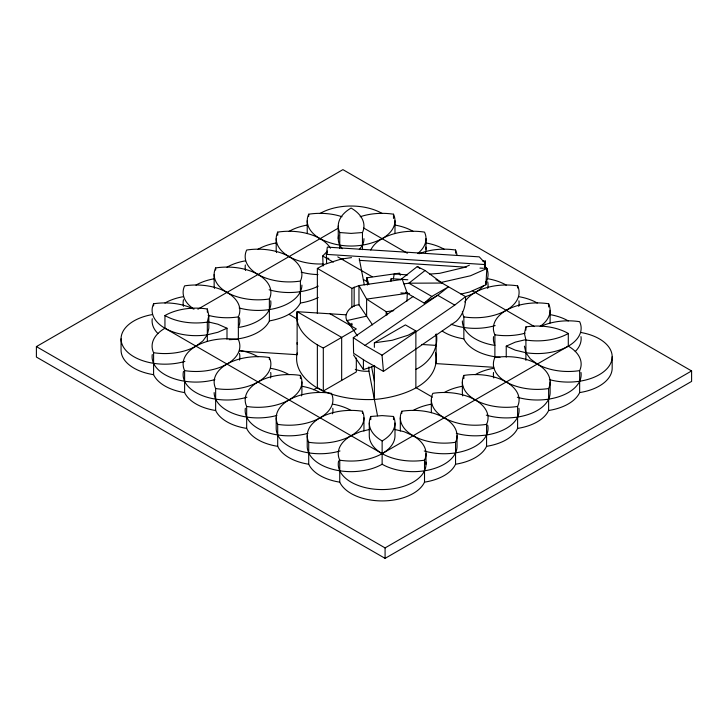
<?xml version="1.0" encoding="UTF-8"?>
<svg xmlns="http://www.w3.org/2000/svg" width="728" height="728" viewBox="0 0 728 728"><rect width="100%" height="100%" fill="white"/><g stroke="black" fill="none" stroke-linecap="round" stroke-linejoin="round"><path stroke-width="1.09" d="M485.412 268.395L485.449 261.106L482.464 260.915M297.124 344.162L297.179 342.515M297.179 353.044C293.402 370.479 308.354 384.138 322.741 390.818C339.021 397.788 356.756 400.2 374.374 399.454C399.208 397.524 441.851 385.057 435.553 352.616M436.427 334.197C438.802 349.185 429.12 363.108 415.87 369.369M406.961 301.074L407.289 293.329L402.302 279.397L358.968 285.558L351.87 288.352L317.363 268.432L317.363 313.431M460.924 294.094L469.642 292.01L485.885 284.812L486.85 268.523L484.757 266.302L484.548 262.453L479.261 256.866L327.336 247.12L326.362 254.381L326.617 263.691M326.699 257.284L326.572 258.24L328.829 258.385M484.484 268.368L484.548 262.453M484.757 266.302L485.449 261.106M390.827 280.926L391.191 278.678L407.826 279.752M393.357 279.006L394.239 273.91L407.598 274.92M326.908 254.245L327.336 252.07M207.325 341.387L207.325 322.104L208.827 315.543L207.325 308.99A43.88 25.334 0 0 0 164.947 315.543L164.947 328.237A43.88 25.334 0 0 0 153.59 352.707L153.59 374.665A43.88 25.334 0 0 0 184.612 392.574A43.88 25.334 0 0 0 215.643 410.492A43.88 25.334 0 0 0 246.665 428.401A43.88 25.334 0 0 0 277.696 446.319A43.88 25.334 0 0 0 308.718 464.227A43.88 25.334 0 0 0 339.749 482.145A43.88 25.334 0 0 0 382.136 500.919A43.88 25.334 0 0 0 424.515 482.145A43.88 25.334 0 0 0 455.546 464.227A43.88 25.334 0 0 0 486.568 446.319A43.88 25.334 0 0 0 517.599 428.401A43.88 25.334 0 0 0 548.621 410.492A43.88 25.334 0 0 0 579.652 392.574A43.88 25.334 0 0 0 612.175 368.104L612.175 356.756M579.652 392.574L579.652 370.625A43.88 25.334 0 0 0 568.295 346.155L568.295 333.46A43.88 25.334 0 0 0 525.907 326.899L524.415 333.46L525.907 340.012L525.907 360.396M300.409 281.054A43.88 25.334 0 0 0 246.665 250.032A43.88 25.334 0 0 0 300.409 281.054L300.409 303.012C294.203 314.168 281.254 318.718 269.378 320.921A43.88 25.334 0 0 1 229.074 339.667M359.332 249.595L362.462 245.227A43.88 25.334 0 0 0 363.954 238.675M323.096 266.002L322.713 256.01L327.545 250.978M405.441 292.256L424.187 303.085L431.822 296.442L448.521 286.796L437.71 295.277L365.001 345.363L353.308 337.683L413.085 296.514M400.491 279.752L417.317 266.548L425.07 270.507L442.023 283.046L408.89 283.201L403.904 283.875M425.07 270.507L408.89 283.201L431.822 296.442M465.547 296.624C465.956 305.614 462.99 315.197 456.165 321.312L383.447 371.398L382.027 355.191L454.736 305.105L465.547 296.624L435.945 279.543M36.4 346.601L342.915 169.633L691.6 370.943L691.6 381.399L385.085 558.367L36.4 357.057L36.4 346.601L385.085 547.911L691.6 370.943M197.907 309.209L338.502 228.037M350.377 325.516L351.87 324.652C339.758 319.428 348.485 304.932 358.968 304.832L358.968 285.558L366.621 299.108L386.213 311.721L387.524 314.796M345.809 314.805L297.124 311.684C293.976 328.892 309.382 341.332 323.305 348.002L356.32 328.938L330.084 313.795M424.187 303.085L437.71 295.277L454.736 305.105M374.374 347.338L374.374 342.815L405.405 324.906L415.87 330.949L415.87 387.587L432.468 397.17M313.595 389.762L317.363 387.587L323.305 391.009L356.32 371.953L356.32 358.021M568.295 346.155L382.136 453.635L164.947 328.237M317.363 268.432L324.997 264.2L341.059 259.095L351.497 257.612M415.87 330.949L408.244 335.18L392.183 340.285L374.374 342.815M226.999 339.212L226.999 328.237L217.909 332.268L207.325 334.798L202.948 340.904L195.969 346.155A43.88 25.334 0 0 1 153.59 352.707M469.378 265.192L464.328 267.431L439.648 273.337L429.711 274.092M486.85 268.523L470.443 275.785L440.613 282.564M506.242 357.13L506.242 346.155L515.324 342.124L524.852 339.849M353.48 354.891L363.409 369.56L374.793 365.938M369.715 429.42L360.196 431.695L351.105 435.717A43.88 25.334 0 0 0 339.749 460.187L339.749 482.145M366.776 281.181L366.776 277.814L399.636 273.137L400.3 275.257M407.289 293.329L366.621 299.108L366.621 316.143L347.029 320.557L357.348 335.817M393.739 310.647L386.213 311.721L386.213 315.097M362.462 249.622L362.462 232.532L351.105 233.397L339.749 232.532L339.749 248.521M370.779 419.637L370.779 416.471L382.136 415.606L393.493 416.471L393.493 419.637M326.362 254.381L484.275 264.51M341.241 259.177L343.498 259.323M359.286 260.333L466.439 267.212M479.97 268.077L483.356 268.295M400.846 292.911L409.409 293.466M421.712 344.462L436.118 345.391M239.439 350.987L297.124 354.691L297.124 311.684L341.669 337.401L341.669 380.407M493.802 367.303L436.118 363.609L436.118 334.106M208.39 321.94L217.909 324.215L226.999 328.237M394.549 429.42L404.076 431.695L413.158 435.717A43.88 25.334 0 0 1 424.515 460.187L424.515 482.145M506.242 346.155L515.324 350.177L525.907 352.707L530.293 358.822L537.264 364.064A43.88 25.334 0 0 0 579.652 370.625M363.709 228.037L407.343 253.226M472.308 290.736L534.361 326.563M337.774 256.884L372.081 276.686M322.713 256.01L333.351 262.153M363.372 279.479L367.249 281.718L367.376 285.048M365.001 345.363L382.027 355.191M289.052 314.369L297.843 319.437M383.447 371.398L365.283 360.906L353.599 353.235L353.308 337.683M417.317 266.548L419.883 268.45M342.251 248.721L339.749 245.227A43.88 25.334 0 0 1 338.629 235.362M358.968 304.832L372.509 324.843M435.553 334.398L436.427 336.454M366.776 277.814L368.805 284.248M524.415 346.155L525.907 352.707A43.88 25.334 0 0 0 579.652 321.685A43.88 25.334 0 0 0 541.077 326.281M359.241 258.513L364.3 284.803M371.626 366.948L374.374 381.235M368.941 366.93L368.941 371.216L377.523 415.797M550.122 310.328L550.122 320.93A43.88 25.334 0 0 1 549.949 323.132M550.122 381.982L550.122 392.583A43.88 25.334 0 0 1 486.313 415.151M494.885 356.747L494.885 334.798A43.88 25.334 0 0 1 548.621 303.767L548.621 306.952M548.621 388.534A43.88 25.334 0 0 1 494.885 357.512A43.88 25.334 0 0 1 548.621 388.534L548.621 410.492M525.907 326.899L525.907 330.075M464.819 301.965A43.88 25.334 0 0 1 517.599 285.858L517.599 287.979M463.854 378.606L463.854 375.421A43.88 25.334 0 0 0 517.599 406.452L517.599 428.401M486.568 424.36A43.88 25.334 0 0 0 432.832 393.338A43.88 25.334 0 0 0 486.568 424.36L486.568 446.319M485.885 281.563L485.885 284.812M462.407 311.42A43.88 25.334 0 0 0 463.854 316.88L463.854 338.839A43.88 25.334 0 0 0 499.99 357.357M462.362 381.982L462.362 392.583A43.88 25.334 0 0 0 462.735 395.886M457.038 435.717L457.038 446.319A43.88 25.334 0 0 1 429.948 469.724A43.88 25.334 0 0 1 382.136 464.236A43.88 25.334 0 0 1 334.316 469.724A43.88 25.334 0 0 1 307.225 446.319L307.225 435.717M419.028 253.744A43.88 25.334 0 0 1 455.546 250.032L455.546 253.208M401.801 413.368L401.801 411.247A43.88 25.334 0 0 0 455.546 442.278L455.546 464.227M431.331 399.89L431.331 410.492A43.88 25.334 0 0 0 431.504 412.694M426.007 238.675L426.007 249.276M426.007 453.635L426.007 464.236M400.309 417.808L400.309 430.976M394.986 220.757L394.986 231.368A43.88 25.334 0 0 1 394.822 233.57M394.986 423.023L394.986 435.717A43.88 25.334 0 0 1 339.749 460.187M360.196 216.735A43.88 25.334 0 0 1 393.493 214.205L393.493 218.446M391.191 278.678L391.191 280.926M385.085 547.911L385.085 558.367M370.779 416.471A43.88 25.334 0 0 0 382.136 440.941L382.136 464.236M374.374 365.42L374.374 399.454M369.278 423.023L369.278 435.717A43.88 25.334 0 0 0 424.515 460.187M363.954 417.808L363.954 430.976M363.409 359.414L363.409 369.56M308.718 464.227L308.718 442.278A43.88 25.334 0 0 1 362.462 411.247L362.462 413.368M354.154 287.087L354.154 306.361M351.87 288.352L351.87 307.626M351.87 323.305L351.87 325.543M338.256 225.98L338.256 238.675M323.305 348.002L323.305 391.009M317.363 344.572L317.363 387.587M342.014 216.735A43.88 25.334 0 0 0 308.718 214.205L308.718 216.325M307.225 220.757L307.225 231.368A43.88 25.334 0 0 0 307.389 233.57M301.902 381.982L301.902 392.583A43.88 25.334 0 0 1 301.529 395.886M246.665 428.401L246.665 406.452A43.88 25.334 0 0 0 300.409 375.421L300.409 378.606M330.476 248.23A43.88 25.334 0 0 0 277.696 232.114L277.696 235.299M277.696 424.36A43.88 25.334 0 0 1 331.431 393.338A43.88 25.334 0 0 1 277.696 424.36L277.696 446.319M276.203 238.675L276.203 249.276A43.88 25.334 0 0 0 276.576 252.58M276.203 417.808L276.203 428.41A43.88 25.334 0 0 0 340.012 450.978M215.643 270.061L215.643 267.94A43.88 25.334 0 0 0 269.378 298.971L269.378 320.921M215.643 410.492L215.643 388.534A43.88 25.334 0 0 0 269.378 357.512L269.378 359.632M194.012 309.118A43.88 25.334 0 0 1 184.612 285.858A43.88 25.334 0 0 1 238.356 316.88L238.356 338.839M214.15 274.501L214.15 285.103A43.88 25.334 0 0 0 214.523 288.406M208.827 315.543L208.827 328.237L207.325 334.798A43.88 25.334 0 0 1 153.59 303.767L153.59 305.887M207.325 308.99L207.325 312.166M184.612 370.625A43.88 25.334 0 0 1 238.356 339.594A43.88 25.334 0 0 1 184.612 370.625L184.612 392.574M121.066 338.839L121.066 350.195A43.88 25.334 0 0 0 153.59 374.665M362.462 411.247A43.88 25.334 0 0 1 308.718 442.278M401.801 411.247A43.88 25.334 0 0 1 455.546 442.278M425.844 462.034A43.88 25.334 0 0 1 381.172 489.562A43.88 25.334 0 0 1 338.629 460.933M246.665 406.452A43.88 25.334 0 0 1 300.409 375.421M332.532 404.122A43.88 25.334 0 0 1 351.105 410.492M463.854 375.421A43.88 25.334 0 0 1 517.599 406.452M487.687 425.106A43.88 25.334 0 0 1 469.505 449.103A43.88 25.334 0 0 1 424.251 450.978M413.158 410.492A43.88 25.334 0 0 1 431.731 404.122M518.928 408.29A43.88 25.334 0 0 1 500.218 431.313A43.88 25.334 0 0 1 456.31 433.36M444.189 392.583A43.88 25.334 0 0 1 462.762 386.204M475.211 374.665A43.88 25.334 0 0 1 493.784 368.295M580.98 372.463A43.88 25.334 0 0 1 561.798 395.677A43.88 25.334 0 0 1 517.335 397.242M493.766 377.978A43.88 25.334 0 0 1 493.557 372.463M215.643 388.534A43.88 25.334 0 0 1 269.378 357.512M307.953 433.36A43.88 25.334 0 0 1 264.046 431.313A43.88 25.334 0 0 1 245.336 408.29M301.501 386.204A43.88 25.334 0 0 1 320.074 392.583M332.769 408.29A43.88 25.334 0 0 1 332.56 413.804M276.922 415.442A43.88 25.334 0 0 1 214.15 392.583M270.479 368.295A43.88 25.334 0 0 1 289.052 374.665M246.929 397.242A43.88 25.334 0 0 1 201.674 395.359A43.88 25.334 0 0 1 183.492 371.362M239.448 350.377A43.88 25.334 0 0 1 258.021 356.756M270.707 372.463A43.88 25.334 0 0 1 270.498 377.978M153.59 303.767A43.88 25.334 0 0 1 193.157 308.836M214.869 379.616A43.88 25.334 0 0 1 170.971 377.577A43.88 25.334 0 0 1 152.261 354.554M239.476 353.453A43.88 25.334 0 0 1 239.476 360.06M184.876 361.416A43.88 25.334 0 0 1 124.188 348.23A43.88 25.334 0 0 1 152.489 314.551M215.643 267.94A43.88 25.334 0 0 1 269.378 298.971M238.356 316.88A43.88 25.334 0 0 1 208.099 315.279M239.476 317.626A43.88 25.334 0 0 1 238.356 327.482A43.88 25.334 0 0 0 270.707 300.81M157.967 333.597A43.88 25.334 0 0 1 152.261 318.728M164.947 303.012A43.88 25.334 0 0 1 183.52 296.642M183.492 306.324A43.88 25.334 0 0 1 183.492 299.709M195.969 285.103A43.88 25.334 0 0 1 214.542 278.724M301.902 285.103A43.88 25.334 0 0 1 239.121 307.962M226.999 267.185A43.88 25.334 0 0 1 245.573 260.815M323.196 263.946A43.88 25.334 0 0 1 277.696 232.114M318.236 286.113A43.88 25.334 0 0 1 269.123 289.762M245.545 270.498A43.88 25.334 0 0 1 245.336 264.983M258.021 249.276A43.88 25.334 0 0 1 276.594 242.897M393.493 214.205A43.88 25.334 0 0 1 382.136 238.675C363.054 248.494 339.157 248.494 320.074 238.675A43.88 25.334 0 0 1 308.718 214.205M318 274.583A43.88 25.334 0 0 1 301.183 272.136M289.052 231.368A43.88 25.334 0 0 1 307.626 224.988M417.808 253.426A43.88 25.334 0 0 0 424.515 232.114A43.88 25.334 0 0 0 370.779 250.032M320.074 213.45A43.88 25.334 0 0 1 382.136 213.45M455.546 250.032A43.88 25.334 0 0 1 456.993 255.492M425.844 247.074A43.88 25.334 0 0 1 425.634 252.58M394.585 224.988A43.88 25.334 0 0 1 413.158 231.368M486.568 267.94A43.88 25.334 0 0 1 486.568 281.054M483.72 285.494A43.88 25.334 0 0 1 466.129 296.442M425.616 242.897A43.88 25.334 0 0 1 444.189 249.276M548.621 303.767A43.88 25.334 0 0 1 540.158 326.399M525.143 333.187A43.88 25.334 0 0 1 494.885 334.798M487.687 281.8A43.88 25.334 0 0 1 487.687 288.406M518.928 300.81A43.88 25.334 0 0 1 518.718 306.324M495.149 325.589A43.88 25.334 0 0 1 451.114 324.188M487.669 278.724A43.88 25.334 0 0 1 506.242 285.103M517.599 285.858A43.88 25.334 0 0 1 463.854 316.88M462.362 320.93A43.88 25.334 0 0 0 494.885 345.4A43.88 25.334 0 0 1 493.557 336.636M518.691 296.642A43.88 25.334 0 0 1 537.264 303.012M580.98 336.636A43.88 25.334 0 0 1 575.266 351.506M549.722 314.551A43.88 25.334 0 0 1 568.295 320.93M580.744 332.469A43.88 25.334 0 0 1 609.263 365.838A43.88 25.334 0 0 1 549.394 379.616M362.462 232.532A43.88 25.334 0 0 0 351.105 208.062A43.88 25.334 0 0 0 339.749 232.532M568.295 333.46A43.88 25.334 0 0 1 525.907 340.012M207.325 322.104A43.88 25.334 0 0 1 164.947 315.543M393.493 416.471A43.88 25.334 0 0 1 382.136 440.941M463.854 338.839A43.88 25.334 0 0 1 442.233 331.076M318.236 297.461A43.88 25.334 0 0 1 300.409 303.012M368.941 371.216A21.03 12.139 0 0 1 355.264 369.369"/></g></svg>
